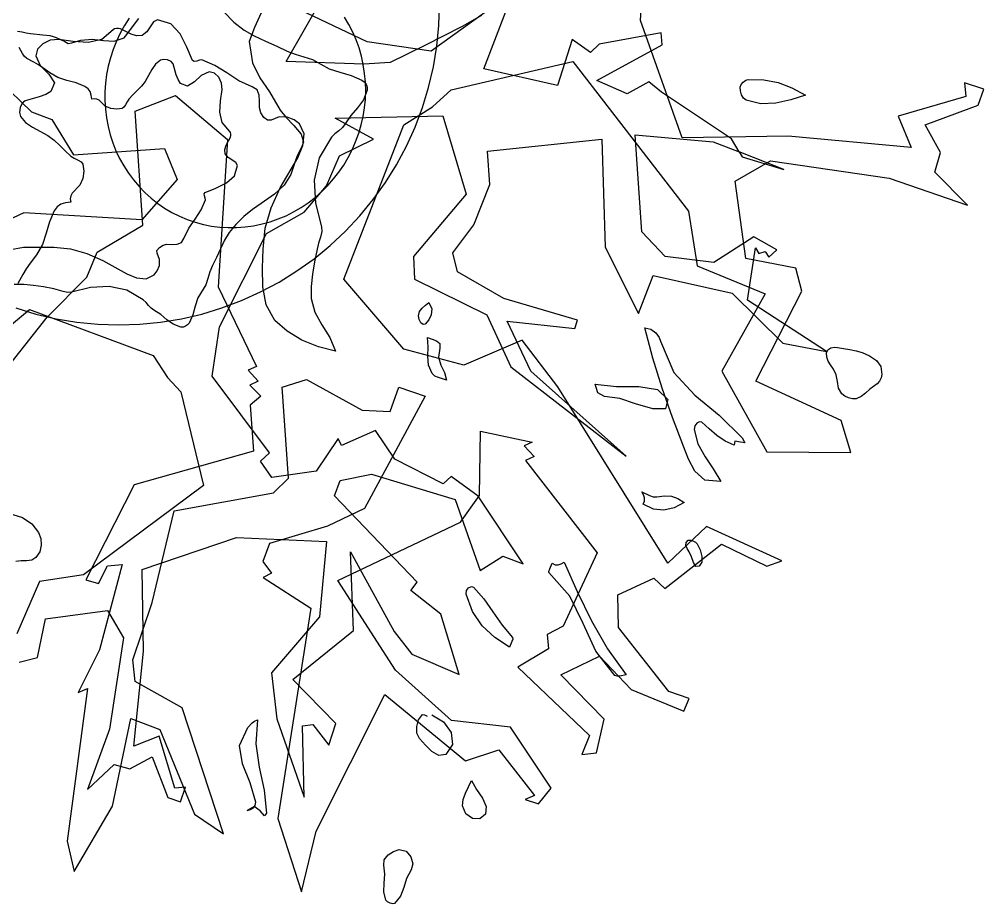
# Model space of a CAD drawing. Extents: x -81148 to 10972, y -53931 to 52487.
# Drawn here: x -29659 to -28686, y -26741 to -25848 of the extents above; entities that cross this region are included whole.
import ezdxf

# ---------------------------------------------------------------- set-up
doc = ezdxf.new("R2010")
doc.units = 0
doc.layers.get('0').update_dxf_attribs({"linetype": 'CONTINUOUS'})

msp = doc.modelspace()

# ---------------------------------------------------------------- linework, layer by layer
for p, q in [((-29032.24, -25849.04), (-29026.78, -25735.5)), ((-29143.11, -25807.56), (-29243.66, -25880.05)), ((-29308.35, -25870.77), (-29430.73, -25812.22)), ((-29409.73, -25829.61), (-29421.83, -25856.29)), ((-29389.81, -25890.56), (-29351.33, -25822.8)), ((-29235.88, -25854.07), (-29235.19, -25832.9)), ((-29190.49, -25897.96), (-29168.4, -25840.17)), ((-29548.45, -25846.89), (-29553.12, -25854.25)), ((-29541.04, -25850.33), (-29538.53, -25847.31)), ((-29519.86, -25848.58), (-29523.76, -25850.68)), ((-29506.34, -25852.57), (-29519.86, -25848.58)), ((-29452.9, -25840.49), (-29442.7, -25850.71)), ((-29326.58, -25853.33), (-29331.01, -25845.98)), ((-29192.93, -25844.03), (-29212.36, -25855.07)), ((-28990.46, -25967.66), (-29032.24, -25849.04)), ((-29564.49, -25858.51), (-29576.1, -25868.4)), ((-29563.26, -25857.68), (-29564.49, -25858.51)), ((-29561.3, -25857.27), (-29563.26, -25857.68)), ((-29559.13, -25857.28), (-29561.3, -25857.27)), ((-29557.21, -25857.71), (-29559.13, -25857.28)), ((-29553.12, -25854.25), (-29557.35, -25861.93)), ((-29546.45, -25863.01), (-29557.21, -25857.71)), ((-29550.86, -25863.39), (-29541.04, -25850.33)), ((-29523.76, -25850.68), (-29530.51, -25860.73)), ((-29497.04, -25862.65), (-29506.34, -25852.57)), ((-29442.7, -25850.71), (-29432.25, -25859)), ((-29432.25, -25859), (-29422.1, -25864.81)), ((-29421.83, -25856.29), (-29427.35, -25870.5)), ((-29322.66, -25860.93), (-29326.58, -25853.33)), ((-29212.36, -25855.07), (-29249.85, -25874.33)), ((-29237.96, -25875.14), (-29235.88, -25854.07)), ((-29661.01, -25859.81), (-29656.47, -25860.68)), ((-29656.47, -25860.68), (-29652.2, -25861.65)), ((-29652.2, -25861.65), (-29647.99, -25862.19)), ((-29647.99, -25862.19), (-29635.44, -25863.52)), ((-29627.95, -25869.15), (-29635.53, -25872.63)), ((-29635.44, -25863.52), (-29628.43, -25864.48)), ((-29628.43, -25864.48), (-29625.07, -25865.2)), ((-29619.48, -25868.34), (-29627.95, -25869.15)), ((-29625.07, -25865.2), (-29622.02, -25866.2)), ((-29622.02, -25866.2), (-29613.38, -25870.39)), ((-29604.74, -25870.22), (-29619.48, -25868.34)), ((-29606.21, -25871.84), (-29597.17, -25869.04)), ((-29597.17, -25869.04), (-29585.68, -25867.95)), ((-29576.1, -25868.4), (-29589.89, -25871.28)), ((-29585.68, -25867.95), (-29574.4, -25869.34)), ((-29574.4, -25869.34), (-29563.55, -25869.96)), ((-29563.55, -25869.96), (-29553.31, -25866.53)), ((-29557.35, -25861.93), (-29561.12, -25869.95)), ((-29553.31, -25866.53), (-29550.86, -25863.39)), ((-29541, -25864.69), (-29546.45, -25863.01)), ((-29535.36, -25864.24), (-29541, -25864.69)), ((-29530.51, -25860.73), (-29535.36, -25864.24)), ((-29490.27, -25875.95), (-29497.04, -25862.65)), ((-29422.1, -25864.81), (-29410.87, -25870.06)), ((-29319.25, -25868.77), (-29322.66, -25860.93)), ((-29316.35, -25876.85), (-29319.25, -25868.77)), ((-29101.38, -25868.24), (-29116.11, -25914.87)), ((-29082.92, -25881.41), (-29101.38, -25868.24)), ((-29011.53, -25861.6), (-29073.99, -25872.97)), ((-29010.47, -25873.82), (-29011.53, -25861.6)), ((-29657.6, -25879.34), (-29659.42, -25876.27)), ((-29640.89, -25878.12), (-29642.71, -25884.96)), ((-29635.53, -25872.63), (-29640.89, -25878.12)), ((-29613.38, -25870.39), (-29609.86, -25872.28)), ((-29609.86, -25872.28), (-29606.21, -25871.84)), ((-29589.89, -25871.28), (-29604.74, -25870.22)), ((-29564.44, -25878.29), (-29567.24, -25886.76)), ((-29561.12, -25869.95), (-29564.44, -25878.29)), ((-29484.39, -25889.57), (-29490.27, -25875.95)), ((-29427.35, -25870.5), (-29423.77, -25891.76)), ((-29410.87, -25870.06), (-29399.48, -25875.06)), ((-29399.48, -25875.06), (-29388.89, -25880.15)), ((-29313.97, -25885.17), (-29316.35, -25876.85)), ((-29243.66, -25880.05), (-29308.35, -25870.77)), ((-29249.85, -25874.33), (-29284.94, -25891.56)), ((-29241.41, -25896.04), (-29237.96, -25875.14)), ((-29073.99, -25872.97), (-29082.92, -25881.41)), ((-29076.25, -25909.77), (-29010.47, -25873.82)), ((-29656.01, -25882.49), (-29657.6, -25879.34)), ((-29654.18, -25885.33), (-29656.01, -25882.49)), ((-29651.65, -25887.5), (-29654.18, -25885.33)), ((-29644.54, -25891.41), (-29651.65, -25887.5)), ((-29642.71, -25884.96), (-29638.06, -25894.62)), ((-29567.24, -25886.76), (-29569.48, -25895.28)), ((-29513.5, -25888.53), (-29516.82, -25889.3)), ((-29509.55, -25889.01), (-29513.5, -25888.53)), ((-29388.89, -25880.15), (-29380.77, -25883.32)), ((-29380.77, -25883.32), (-29371.96, -25885.7)), ((-29371.96, -25885.7), (-29363.47, -25888.39)), ((-29363.47, -25888.39), (-29346.61, -25898.13)), ((-29312.1, -25893.74), (-29313.97, -25885.17)), ((-29639.94, -25894.07), (-29644.54, -25891.41)), ((-29635.42, -25897.11), (-29639.94, -25894.07)), ((-29638.06, -25894.62), (-29629.59, -25903.41)), ((-29628.55, -25902.15), (-29635.42, -25897.11)), ((-29569.48, -25895.28), (-29571.17, -25903.86)), ((-29525.5, -25898.59), (-29532.16, -25910.72)), ((-29521.68, -25893.27), (-29525.5, -25898.59)), ((-29516.82, -25889.3), (-29521.68, -25893.27)), ((-29506.03, -25890.53), (-29509.55, -25889.01)), ((-29504.05, -25892.88), (-29506.03, -25890.53)), ((-29500.96, -25903.87), (-29504.05, -25892.88)), ((-29482.66, -25890.71), (-29484.39, -25889.57)), ((-29480.11, -25890.24), (-29482.66, -25890.71)), ((-29477.37, -25889.31), (-29480.11, -25890.24)), ((-29475.11, -25889.05), (-29477.37, -25889.31)), ((-29461.81, -25894.48), (-29475.11, -25889.05)), ((-29449.85, -25902.11), (-29461.81, -25894.48)), ((-29423.77, -25891.76), (-29416.36, -25906.96)), ((-29311.66, -25893.41), (-29389.81, -25890.56)), ((-29346.61, -25898.13), (-29335.6, -25901.48)), ((-29310.74, -25902.53), (-29312.1, -25893.74)), ((-29284.94, -25891.56), (-29311.66, -25893.41)), ((-29246.22, -25916.67), (-29241.41, -25896.04)), ((-29223.49, -25919.28), (-29100.55, -25890.72)), ((-29116.11, -25914.87), (-29190.49, -25897.96)), ((-29100.55, -25890.72), (-28983.85, -26041.62)), ((-29629.59, -25903.41), (-29623.87, -25911.94)), ((-29620.21, -25906.7), (-29628.55, -25902.15)), ((-29611.18, -25909.59), (-29620.21, -25906.7)), ((-29571.17, -25903.86), (-29572.3, -25912.48)), ((-29499.08, -25908.9), (-29500.96, -25903.87)), ((-29475.54, -25904.63), (-29482.59, -25911.17)), ((-29467.79, -25901.03), (-29475.54, -25904.63)), ((-29462.31, -25902.42), (-29467.79, -25901.03)), ((-29457.93, -25906.54), (-29462.31, -25902.42)), ((-29455.15, -25912.37), (-29457.93, -25906.54)), ((-29437.81, -25909.95), (-29449.85, -25902.11)), ((-29416.36, -25906.96), (-29406.58, -25921.25)), ((-29335.6, -25901.48), (-29324.22, -25904.54)), ((-29324.22, -25904.54), (-29313.43, -25909.26)), ((-29309.93, -25911.33), (-29310.74, -25902.53)), ((-29679.09, -25910.51), (-29646.86, -25941.33)), ((-29623.87, -25911.94), (-29627.46, -25920.83)), ((-29601.95, -25912.14), (-29611.18, -25909.59)), ((-29593, -25915.7), (-29601.95, -25912.14)), ((-29589.86, -25918.02), (-29593, -25915.7)), ((-29587.78, -25921), (-29589.86, -25918.02)), ((-29572.3, -25912.48), (-29572.87, -25921.16)), ((-29535.85, -25915.61), (-29540.2, -25919.91)), ((-29532.16, -25910.72), (-29535.85, -25915.61)), ((-29496.55, -25912.85), (-29499.08, -25908.9)), ((-29489.43, -25915.59), (-29496.55, -25912.85)), ((-29482.59, -25911.17), (-29489.43, -25915.59)), ((-29454.53, -25918.89), (-29455.15, -25912.37)), ((-29424.29, -25915.98), (-29437.81, -25909.95)), ((-29419.28, -25919.26), (-29424.29, -25915.98)), ((-29313.43, -25909.26), (-29311.07, -25911.12)), ((-29311.07, -25911.12), (-29309.23, -25913.58)), ((-29309.67, -25920.09), (-29309.93, -25911.33)), ((-29309.23, -25913.58), (-29308.16, -25916.46)), ((-29308.16, -25916.46), (-29308.18, -25919.63)), ((-29252.37, -25936.94), (-29246.22, -25916.67)), ((-29045.66, -25923.21), (-29076.25, -25909.77)), ((-29023.79, -25911.22), (-29045.66, -25923.21)), ((-29011.15, -25921.52), (-29023.79, -25911.22)), ((-28931.75, -25916.4), (-28930.77, -25913.86)), ((-28931.54, -25920.18), (-28931.75, -25916.4)), ((-28930.77, -25913.86), (-28928.75, -25911.42)), ((-28928.75, -25911.42), (-28926.21, -25909.55)), ((-28926.21, -25909.55), (-28923.67, -25908.73)), ((-28923.67, -25908.73), (-28907.97, -25909.08)), ((-28907.97, -25909.08), (-28893.53, -25911.92)), ((-28893.53, -25911.92), (-28879.68, -25917.12)), ((-28879.68, -25917.12), (-28865.78, -25924.53)), ((-28685.98, -25918.57), (-28705.21, -25912.15)), ((-28705.21, -25912.15), (-28704.08, -25925.9)), ((-29639.12, -25926.36), (-29653.4, -25930.26)), ((-29632.6, -25924.01), (-29639.12, -25926.36)), ((-29627.46, -25920.83), (-29632.6, -25924.01)), ((-29586.58, -25924.56), (-29587.78, -25921)), ((-29586.07, -25928.56), (-29586.58, -25924.56)), ((-29572.87, -25921.16), (-29572.9, -25929.88)), ((-29544.68, -25924.07), (-29548.79, -25928.51)), ((-29540.2, -25919.91), (-29544.68, -25924.07)), ((-29542.41, -25940.65), (-29501.57, -25924.84)), ((-29501.57, -25924.84), (-29449.17, -25969.21)), ((-29456.06, -25930.25), (-29454.53, -25918.89)), ((-29417.16, -25924.43), (-29419.28, -25919.26)), ((-29416.73, -25930.73), (-29417.16, -25924.43)), ((-29406.58, -25921.25), (-29395.9, -25939.73)), ((-29308.18, -25919.63), (-29311.93, -25929.13)), ((-29309.97, -25928.79), (-29309.67, -25920.09)), ((-29242.2, -25936.45), (-29223.49, -25919.28)), ((-28940.55, -25968.49), (-29011.15, -25921.52)), ((-28930.31, -25924.14), (-28931.54, -25920.18)), ((-28928.32, -25927.54), (-28930.31, -25924.14)), ((-28925.86, -25929.6), (-28928.32, -25927.54)), ((-28865.78, -25924.53), (-28880.75, -25929.15)), ((-28704.08, -25925.9), (-28772.16, -25945.67)), ((-28691.57, -25934.54), (-28685.98, -25918.57)), ((-29658.45, -25937.13), (-29659.09, -25942.07)), ((-29656.46, -25932.74), (-29658.45, -25937.13)), ((-29653.4, -25930.26), (-29656.46, -25932.74)), ((-29583.42, -25928.17), (-29586.07, -25928.56)), ((-29580.92, -25928.6), (-29583.42, -25928.17)), ((-29578.78, -25929.66), (-29580.92, -25928.6)), ((-29572.45, -25935.64), (-29578.78, -25929.66)), ((-29572.9, -25929.88), (-29572.36, -25938.66)), ((-29566.87, -25938.01), (-29572.45, -25935.64)), ((-29553.62, -25936.71), (-29555.29, -25937.99)), ((-29552.05, -25934.17), (-29553.62, -25936.71)), ((-29550.47, -25931.17), (-29552.05, -25934.17)), ((-29548.79, -25928.51), (-29550.47, -25931.17)), ((-29456.93, -25941.68), (-29456.06, -25930.25)), ((-29416.83, -25937.41), (-29416.73, -25930.73)), ((-29415.61, -25942.28), (-29416.83, -25937.41)), ((-29318, -25937.23), (-29324.7, -25945.01)), ((-29311.93, -25929.13), (-29318, -25937.23)), ((-29312.24, -25946.04), (-29310.83, -25937.44)), ((-29310.83, -25937.44), (-29309.97, -25928.79)), ((-29271.15, -25954.5), (-29242.2, -25936.45)), ((-29259.83, -25956.76), (-29252.37, -25936.94)), ((-28910.98, -25933.34), (-28925.86, -25929.6)), ((-28895.88, -25932.64), (-28910.98, -25933.34)), ((-28880.75, -25929.15), (-28895.88, -25932.64)), ((-28745.01, -25954.57), (-28691.57, -25934.54)), ((-29659.09, -25942.07), (-29658.1, -25946.22)), ((-29658.1, -25946.22), (-29652.96, -25952.27)), ((-29646.86, -25941.33), (-29626.49, -25949.29)), ((-29572.36, -25938.66), (-29571.28, -25947.49)), ((-29560.98, -25938.66), (-29566.87, -25938.01)), ((-29555.29, -25937.99), (-29560.98, -25938.66)), ((-29534.58, -26055.64), (-29542.41, -25940.65)), ((-29454.66, -25952.3), (-29456.93, -25941.68)), ((-29412.62, -25946.95), (-29415.61, -25942.28)), ((-29408.79, -25949.95), (-29412.62, -25946.95)), ((-29396.84, -25946.59), (-29405.08, -25949.82)), ((-29388.92, -25946.84), (-29396.84, -25946.59)), ((-29395.9, -25939.73), (-29390.33, -25946.92)), ((-29390.33, -25946.92), (-29382.09, -25955.3)), ((-29381.97, -25949.48), (-29388.92, -25946.84)), ((-29340.44, -25947.77), (-29231.81, -25945.49)), ((-29324.7, -25945.01), (-29330.38, -25953.55)), ((-29314.2, -25954.58), (-29312.24, -25946.04)), ((-29231.81, -25945.49), (-29208.2, -26024.36)), ((-28772.16, -25945.67), (-28759.23, -25977.46)), ((-29652.96, -25952.27), (-29646.07, -25957.02)), ((-29646.07, -25957.02), (-29630.34, -25965.3)), ((-29626.49, -25949.29), (-29604.7, -25984.64)), ((-29571.28, -25947.49), (-29569.66, -25956.17)), ((-29569.66, -25956.17), (-29567.53, -25964.62)), ((-29446.76, -25961.22), (-29454.66, -25952.3)), ((-29405.08, -25949.82), (-29408.79, -25949.95)), ((-29382.09, -25955.3), (-29374.93, -25963.93)), ((-29376.63, -25953.45), (-29381.97, -25949.48)), ((-29371.78, -25963.53), (-29376.63, -25953.45)), ((-29301.63, -25968.9), (-29340.44, -25947.77)), ((-29330.38, -25953.55), (-29333.06, -25957.21)), ((-29331.76, -26110.36), (-29271.15, -25954.5)), ((-29316.72, -25963.08), (-29314.2, -25954.58)), ((-29268.57, -25976.05), (-29259.83, -25956.76)), ((-28729.58, -25982.31), (-28745.01, -25954.57)), ((-29630.34, -25965.3), (-29624, -25969.89)), ((-29567.53, -25964.62), (-29564.89, -25972.82)), ((-29446.1, -25962.17), (-29446.76, -25961.22)), ((-29446.13, -25966.83), (-29445.79, -25965.35)), ((-29445.77, -25963.68), (-29446.1, -25962.17)), ((-29445.79, -25965.35), (-29445.77, -25963.68)), ((-29374.93, -25963.93), (-29372.59, -25971.86)), ((-29373.13, -25975.47), (-29371.78, -25963.53)), ((-29340.67, -25963.56), (-29344.25, -25967.03)), ((-29336.72, -25960.42), (-29340.67, -25963.56)), ((-29333.06, -25957.21), (-29336.72, -25960.42)), ((-29319.79, -25971.52), (-29316.72, -25963.08)), ((-29030.96, -26062.61), (-29037.87, -25964.63)), ((-29037.87, -25964.63), (-28958.89, -25971.64)), ((-28883.42, -25965.85), (-28990.46, -25967.66)), ((-28759.23, -25977.46), (-28883.42, -25965.85)), ((-29624, -25969.89), (-29618.42, -25975.3)), ((-29618.42, -25975.3), (-29613.05, -25980.89)), ((-29564.89, -25972.82), (-29561.74, -25980.78)), ((-29449.17, -25969.21), (-29458.39, -26117.99)), ((-29451.75, -25979.33), (-29450.39, -25975.13)), ((-29450.39, -25975.13), (-29446.13, -25966.83)), ((-29374.08, -25976.47), (-29378.64, -25985.11)), ((-29378.21, -25987.66), (-29373.13, -25975.47)), ((-29372.59, -25971.86), (-29374.08, -25976.47)), ((-29344.25, -25967.03), (-29356.7, -25987.87)), ((-29336.22, -25985.64), (-29301.63, -25968.9)), ((-29323.34, -25979.7), (-29319.79, -25971.52)), ((-29278.55, -25994.73), (-29268.57, -25976.05)), ((-29186.8, -25981.01), (-29071.47, -25968.87)), ((-29071.47, -25968.87), (-29068.05, -26078.08)), ((-28958.89, -25971.64), (-28932.64, -25981.89)), ((-28932.64, -25981.89), (-28940.55, -25968.49)), ((-29613.05, -25980.89), (-29607.29, -25986.01)), ((-29607.29, -25986.01), (-29603.85, -25988.09)), ((-29604.7, -25984.64), (-29512.59, -25978.39)), ((-29561.74, -25980.78), (-29558.07, -25988.5)), ((-29512.59, -25978.39), (-29500, -26009.81)), ((-29451.4, -25983.67), (-29451.75, -25979.33)), ((-29448.6, -25987.4), (-29451.4, -25983.67)), ((-29378.64, -25985.11), (-29380.25, -25989.47)), ((-29349.24, -26016), (-29336.22, -25985.64)), ((-29327.34, -25987.55), (-29323.34, -25979.7)), ((-29184.5, -26014.68), (-29186.8, -25981.01)), ((-28887.59, -25999.5), (-28932.64, -25981.89)), ((-28932.64, -25981.89), (-28929.7, -25986.87)), ((-28735.28, -26002.26), (-28729.58, -25982.31)), ((-29603.85, -25988.09), (-29599.95, -25990.06)), ((-29599.95, -25990.06), (-29596.65, -25992.01)), ((-29596.65, -25992.01), (-29595, -25994.09)), ((-29595, -25994.09), (-29594.15, -26001.19)), ((-29558.07, -25988.5), (-29553.9, -25995.98)), ((-29553.9, -25995.98), (-29549.2, -26003.21)), ((-29440.57, -25992.58), (-29448.6, -25987.4)), ((-29442.11, -26006), (-29438.89, -25995.58)), ((-29438.89, -25995.58), (-29440.57, -25992.58)), ((-29395.98, -26017.96), (-29378.21, -25987.66)), ((-29380.25, -25989.47), (-29385.08, -26004.64)), ((-29356.7, -25987.87), (-29361.59, -26010.23)), ((-29336.68, -26002.26), (-29331.78, -25995.07)), ((-29331.78, -25995.07), (-29327.34, -25987.55)), ((-29289.74, -26012.72), (-29278.55, -25994.73)), ((-28936.93, -26011.35), (-28901.09, -25990.93)), ((-28929.7, -25986.87), (-28887.59, -25999.5)), ((-28901.09, -25990.93), (-28781.35, -26008.27)), ((-29594.15, -26001.19), (-29595.01, -26008.55)), ((-29549.2, -26003.21), (-29544, -26010.2)), ((-29385.08, -26004.64), (-29391.92, -26015.44)), ((-29342.02, -26009.12), (-29336.68, -26002.26)), ((-28702.5, -26035.66), (-28735.28, -26002.26)), ((-29595.01, -26008.55), (-29598.1, -26015.52)), ((-29544, -26010.2), (-29538.39, -26016.82)), ((-29500, -26009.81), (-29535.64, -26050.26)), ((-29460.87, -26018.42), (-29450.2, -26013.18)), ((-29450.2, -26013.18), (-29442.11, -26006)), ((-29391.92, -26015.44), (-29401.69, -26024.35)), ((-29361.59, -26010.23), (-29360.29, -26033.6)), ((-29347.81, -26015.65), (-29342.02, -26009.12)), ((-29302.07, -26029.94), (-29289.74, -26012.72)), ((-29200.64, -26055.52), (-29184.5, -26014.68)), ((-28926.15, -26089.31), (-28936.93, -26011.35)), ((-28781.35, -26008.27), (-28702.5, -26035.66)), ((-29605.89, -26023.45), (-29607.28, -26026.12)), ((-29598.1, -26015.52), (-29605.89, -26023.45)), ((-29538.39, -26016.82), (-29532.44, -26022.97)), ((-29532.44, -26022.97), (-29526.17, -26028.65)), ((-29472.7, -26024.31), (-29471.79, -26022.98)), ((-29472.34, -26026.28), (-29472.7, -26024.31)), ((-29471.79, -26022.98), (-29460.87, -26018.42)), ((-29401.69, -26024.35), (-29415.28, -26033.85)), ((-29405.16, -26038.14), (-29395.98, -26017.96)), ((-29371.69, -26042.82), (-29349.24, -26016)), ((-29360.74, -26027.72), (-29354.05, -26021.85)), ((-29354.05, -26021.85), (-29347.81, -26015.65)), ((-29208.2, -26024.36), (-29261.39, -26087.6)), ((-29617.16, -26034.71), (-29621.04, -26037.31)), ((-29612.54, -26033.21), (-29617.16, -26034.71)), ((-29607.34, -26032.55), (-29612.54, -26033.21)), ((-29607.28, -26026.12), (-29607.84, -26029.24)), ((-29607.84, -26029.24), (-29607.34, -26032.55)), ((-29526.17, -26028.65), (-29519.55, -26033.86)), ((-29519.55, -26033.86), (-29512.61, -26038.59)), ((-29475.77, -26040.37), (-29471.39, -26030.12)), ((-29471.59, -26028.38), (-29472.34, -26026.28)), ((-29471.39, -26030.12), (-29471.59, -26028.38)), ((-29415.28, -26033.85), (-29423.74, -26039.93)), ((-29374.93, -26038.01), (-29367.72, -26033.12)), ((-29367.72, -26033.12), (-29360.74, -26027.72)), ((-29360.29, -26033.6), (-29354.23, -26057.48)), ((-29315.51, -26046.31), (-29302.07, -26029.94)), ((-29654.79, -26043.45), (-29719.34, -26073.24)), ((-29535.64, -26050.26), (-29654.79, -26043.45)), ((-29624.07, -26041.25), (-29628.71, -26052.43)), ((-29621.04, -26037.31), (-29624.07, -26041.25)), ((-29512.61, -26038.59), (-29505.33, -26042.86)), ((-29505.33, -26042.86), (-29497.72, -26046.65)), ((-29481.9, -26049.6), (-29475.77, -26040.37)), ((-29423.74, -26039.93), (-29432.54, -26047.14)), ((-29411.22, -26058.86), (-29405.16, -26038.14)), ((-29409.94, -26064.15), (-29371.69, -26042.82)), ((-29390.01, -26046.22), (-29382.36, -26042.38)), ((-29382.36, -26042.38), (-29374.93, -26038.01)), ((-28983.85, -26041.62), (-28975.14, -26096.76)), ((-29628.71, -26052.43), (-29632.05, -26063.96)), ((-29497.72, -26046.65), (-29489.78, -26049.98)), ((-29489.78, -26049.98), (-29481.63, -26052.78)), ((-29488.2, -26058.89), (-29481.9, -26049.6)), ((-29481.63, -26052.78), (-29473.43, -26055.02)), ((-29432.54, -26047.14), (-29440.75, -26055.01)), ((-29414.3, -26054.62), (-29405.98, -26052.34)), ((-29405.98, -26052.34), (-29397.88, -26049.54)), ((-29397.88, -26049.54), (-29390.01, -26046.22)), ((-29329.99, -26061.77), (-29315.51, -26046.31)), ((-29632.05, -26063.96), (-29635.83, -26075.25)), ((-29580.55, -26082.95), (-29534.58, -26055.64)), ((-29493.06, -26069.32), (-29488.2, -26058.89)), ((-29473.43, -26055.02), (-29465.15, -26056.67)), ((-29465.15, -26056.67), (-29456.82, -26057.76)), ((-29456.82, -26057.76), (-29448.42, -26058.27)), ((-29447.4, -26063.07), (-29452.08, -26070.9)), ((-29448.42, -26058.27), (-29439.95, -26058.21)), ((-29440.75, -26055.01), (-29447.4, -26063.07)), ((-29439.95, -26058.21), (-29431.43, -26057.58)), ((-29431.43, -26057.58), (-29422.83, -26056.38)), ((-29422.83, -26056.38), (-29414.3, -26054.62)), ((-29413.27, -26079.95), (-29411.22, -26058.86)), ((-29353.9, -26062.35), (-29355.19, -26067.96)), ((-29354.23, -26057.48), (-29353.9, -26062.35)), ((-29345.45, -26076.25), (-29329.99, -26061.77)), ((-29221.6, -26083.68), (-29200.64, -26055.52)), ((-29007.6, -26087.43), (-29030.96, -26062.61)), ((-29499.84, -26074.82), (-29495.7, -26073.18)), ((-29495.7, -26073.18), (-29493.06, -26069.32)), ((-29457.07, -26158.52), (-29409.94, -26064.15)), ((-29452.08, -26070.9), (-29456.31, -26079.56)), ((-29355.19, -26067.96), (-29357.14, -26073.94)), ((-28918.11, -26067.56), (-28958.17, -26093.61)), ((-28894.82, -26080.66), (-28918.11, -26067.56)), ((-29669.47, -26080.54), (-29654.92, -26078.01)), ((-29654.92, -26078.01), (-29639.52, -26077.86)), ((-29635.83, -26075.25), (-29641.76, -26085.67)), ((-29639.52, -26077.86), (-29624.41, -26078.12)), ((-29624.41, -26078.12), (-29607.52, -26079.66)), ((-29607.52, -26079.66), (-29590.94, -26084.29)), ((-29590.95, -26108.41), (-29580.55, -26082.95)), ((-29520.29, -26081.32), (-29517.88, -26078.37)), ((-29520.2, -26084.18), (-29520.29, -26081.32)), ((-29517.88, -26078.37), (-29514.14, -26076.05)), ((-29514.14, -26076.05), (-29510.24, -26075.1)), ((-29510.24, -26075.1), (-29504.89, -26075.17)), ((-29504.89, -26075.17), (-29499.84, -26074.82)), ((-29456.31, -26079.56), (-29460.33, -26088.34)), ((-29413.65, -26098.81), (-29413.27, -26079.95)), ((-29361.82, -26089.68), (-29345.45, -26076.25)), ((-29358.79, -26079.94), (-29361.26, -26092.76)), ((-29357.14, -26073.94), (-29358.79, -26079.94)), ((-29068.05, -26078.08), (-29034.42, -26144.9)), ((-28924.49, -26131.39), (-28916.17, -26078.56)), ((-28916.17, -26078.56), (-28913.04, -26084.32)), ((-28913.04, -26084.32), (-28906.46, -26082.26)), ((-28906.46, -26082.26), (-28902.92, -26088.17)), ((-28902.92, -26088.17), (-28894.82, -26080.66)), ((-29641.76, -26085.67), (-29648.33, -26094.26)), ((-29590.94, -26084.29), (-29574.79, -26091.32)), ((-29574.79, -26091.32), (-29550.56, -26104.94)), ((-29517.63, -26090.51), (-29520.2, -26084.18)), ((-29517.84, -26096.61), (-29517.63, -26090.51)), ((-29460.33, -26088.34), (-29464.43, -26096.51)), ((-29379.04, -26102.02), (-29361.82, -26089.68)), ((-29361.26, -26092.76), (-29363.31, -26105.32)), ((-29261.39, -26087.6), (-29260.51, -26110.22)), ((-29216.95, -26102.78), (-29221.6, -26083.68)), ((-28958.17, -26093.61), (-29007.6, -26087.43)), ((-28875.46, -26099.08), (-28926.15, -26089.31)), ((-29652.29, -26099.92), (-29655.76, -26105.67)), ((-29648.33, -26094.26), (-29652.29, -26099.92)), ((-29523.16, -26106.1), (-29519.97, -26101.98)), ((-29519.97, -26101.98), (-29517.84, -26096.61)), ((-29466.99, -26102.77), (-29468.91, -26109.56)), ((-29464.43, -26096.51), (-29466.99, -26102.77)), ((-29413.51, -26118.04), (-29413.65, -26098.81)), ((-29397.02, -26113.2), (-29379.04, -26102.02)), ((-29170.12, -26129.85), (-29216.95, -26102.78)), ((-28975.14, -26096.76), (-28906.49, -26125.18)), ((-28869.47, -26122.42), (-28875.46, -26099.08)), ((-29655.76, -26105.67), (-29660.86, -26114.56)), ((-29631.08, -26148.75), (-29590.95, -26108.41)), ((-29550.56, -26104.94), (-29540.8, -26108.84)), ((-29540.8, -26108.84), (-29531.24, -26109.85)), ((-29531.24, -26109.85), (-29523.16, -26106.1)), ((-29468.91, -26109.56), (-29471.08, -26116.11)), ((-29363.31, -26105.32), (-29364.56, -26117.69)), ((-29271.1, -26181.05), (-29331.76, -26110.36)), ((-29260.51, -26110.22), (-29187.39, -26146.46)), ((-29034.42, -26144.9), (-29019.47, -26106.72)), ((-29019.47, -26106.72), (-28939.76, -26124.45)), ((-29654.73, -26115.71), (-29664.58, -26115.66)), ((-29644.83, -26116.65), (-29654.73, -26115.71)), ((-29634.77, -26118.2), (-29644.83, -26116.65)), ((-29624.5, -26120.08), (-29634.77, -26118.2)), ((-29619.7, -26121.34), (-29624.5, -26120.08)), ((-29614.92, -26122.83), (-29619.7, -26121.34)), ((-29587.39, -26118.84), (-29606.53, -26123.55)), ((-29568.67, -26117.79), (-29587.39, -26118.84)), ((-29550.77, -26121.51), (-29568.67, -26117.79)), ((-29534.1, -26131.06), (-29550.77, -26121.51)), ((-29471.08, -26116.11), (-29478.91, -26129.11)), ((-29458.39, -26117.99), (-29419.91, -26198.49)), ((-29415.7, -26123.19), (-29397.02, -26113.2)), ((-29410.27, -26136.2), (-29413.51, -26118.04)), ((-29364.56, -26117.69), (-29364.66, -26129.98)), ((-28915.9, -26213.14), (-28869.47, -26122.42)), ((-29610.43, -26123.82), (-29614.92, -26122.83)), ((-29606.53, -26123.55), (-29610.43, -26123.82)), ((-29531.33, -26133.81), (-29534.1, -26131.06)), ((-29478.91, -26129.11), (-29481.62, -26137.6)), ((-29454.82, -26139.39), (-29435, -26131.93)), ((-29435, -26131.93), (-29415.7, -26123.19)), ((-29364.66, -26129.98), (-29361.13, -26143.56)), ((-29095.82, -26151.66), (-29170.12, -26129.85)), ((-28906.49, -26125.18), (-28950.1, -26203.19)), ((-28939.76, -26124.45), (-28888.72, -26174.82)), ((-28844.66, -26183.28), (-28924.49, -26131.39)), ((-29705.66, -26187.81), (-29648.92, -26140.96)), ((-29662.9, -26139.39), (-29642.63, -26145.54)), ((-29648.92, -26140.96), (-29524.21, -26187.34)), ((-29528.82, -26136.84), (-29531.33, -26133.81)), ((-29526.26, -26139.66), (-29528.82, -26136.84)), ((-29523.34, -26141.72), (-29526.26, -26139.66)), ((-29516.5, -26146.07), (-29523.34, -26141.72)), ((-29481.62, -26137.6), (-29484.09, -26146.37)), ((-29475.09, -26145.54), (-29454.82, -26139.39)), ((-29401.33, -26151.9), (-29410.27, -26136.2)), ((-29255.35, -26143.08), (-29252.82, -26139.58)), ((-29252.82, -26139.58), (-29249.45, -26136.62)), ((-29249.45, -26136.62), (-29245.91, -26133.82)), ((-29245.91, -26133.82), (-29243.05, -26140.19)), ((-29243.05, -26140.19), (-29243.54, -26146.23)), ((-29699.48, -26235.27), (-29631.08, -26148.75)), ((-29642.63, -26145.54), (-29622, -26150.35)), ((-29622, -26150.35), (-29601.11, -26153.8)), ((-29516.61, -26153.8), (-29495.71, -26150.35)), ((-29510.28, -26151.22), (-29516.5, -26146.07)), ((-29503.81, -26155.88), (-29510.28, -26151.22)), ((-29495.71, -26150.35), (-29475.09, -26145.54)), ((-29484.09, -26146.37), (-29487.89, -26154.69)), ((-29361.13, -26143.56), (-29353.91, -26156.4)), ((-29256.37, -26147.47), (-29255.35, -26143.08)), ((-29255.68, -26151.06), (-29256.37, -26147.47)), ((-29253.91, -26154.26), (-29255.68, -26151.06)), ((-29246.1, -26151.52), (-29249.49, -26155.63)), ((-29243.54, -26146.23), (-29246.1, -26151.52)), ((-29187.39, -26146.46), (-29163.24, -26198.84)), ((-29098.54, -26160.27), (-29095.82, -26151.66)), ((-29601.11, -26153.8), (-29580.03, -26155.87)), ((-29580.03, -26155.87), (-29558.86, -26156.57)), ((-29558.86, -26156.57), (-29537.69, -26155.87)), ((-29537.69, -26155.87), (-29516.61, -26153.8)), ((-29496.21, -26158.75), (-29503.81, -26155.88)), ((-29493.67, -26158.76), (-29496.21, -26158.75)), ((-29491.36, -26157.93), (-29493.67, -26158.76)), ((-29489.39, -26156.51), (-29491.36, -26157.93)), ((-29487.89, -26154.69), (-29489.39, -26156.51)), ((-29464.63, -26208.37), (-29457.07, -26158.52)), ((-29388.9, -26162.93), (-29401.33, -26151.9)), ((-29353.91, -26156.4), (-29345.91, -26169.32)), ((-29251.65, -26156.09), (-29253.91, -26154.26)), ((-29249.49, -26155.63), (-29251.65, -26156.09)), ((-29142.87, -26203.31), (-29166.99, -26152.63)), ((-29166.99, -26152.63), (-29098.54, -26160.27)), ((-29019.91, -26189.99), (-29028.08, -26159.31)), ((-29028.08, -26159.31), (-29021.75, -26160.76)), ((-29021.75, -26160.76), (-29016.85, -26164.58)), ((-29373.95, -26171.9), (-29388.9, -26162.93)), ((-29345.91, -26169.32), (-29340.09, -26183.17)), ((-29247.26, -26169.08), (-29242.67, -26170.8)), ((-29246.75, -26178.49), (-29247.26, -26169.08)), ((-29242.67, -26170.8), (-29238.06, -26172.66)), ((-29016.85, -26164.58), (-29013.55, -26169.18)), ((-29013.55, -26169.18), (-29012.02, -26173)), ((-29357.36, -26178.69), (-29373.95, -26171.9)), ((-29340.09, -26183.17), (-29357.36, -26178.69)), ((-29247.01, -26187.97), (-29246.75, -26178.49)), ((-29238.06, -26172.66), (-29234.99, -26175.41)), ((-29235.01, -26179.81), (-29236.26, -26189.23)), ((-29234.99, -26175.41), (-29235.01, -26179.81)), ((-29151.73, -26171.82), (-29210.49, -26197.1)), ((-29115.63, -26219), (-29151.73, -26171.82)), ((-29012.02, -26173), (-28998.69, -26204.56)), ((-28888.72, -26174.82), (-28844.66, -26183.28)), ((-28843.33, -26181.53), (-28840.12, -26179.76)), ((-28840.12, -26179.76), (-28836.41, -26179.04)), ((-28836.41, -26179.04), (-28833.53, -26179.18)), ((-28833.53, -26179.18), (-28827.32, -26180.41)), ((-28827.32, -26180.41), (-28821.05, -26181.39)), ((-29524.21, -26187.34), (-29509.81, -26209.6)), ((-29210.49, -26197.1), (-29271.1, -26181.05)), ((-29246.25, -26197.15), (-29247.01, -26187.97)), ((-29236.26, -26189.23), (-29233.75, -26197.18)), ((-29010.48, -26220.21), (-29019.91, -26189.99)), ((-28844.71, -26184.56), (-28843.33, -26181.53)), ((-28844.25, -26189.08), (-28844.71, -26184.56)), ((-28842.81, -26193.08), (-28844.25, -26189.08)), ((-28821.05, -26181.39), (-28814.81, -26182.58)), ((-28814.81, -26182.58), (-28808.72, -26184.44)), ((-28808.72, -26184.44), (-28801.1, -26187.86)), ((-28801.1, -26187.86), (-28794.34, -26192.43)), ((-29419.91, -26198.49), (-29428.12, -26202.2)), ((-29242.64, -26205.69), (-29246.25, -26197.15)), ((-29233.75, -26197.18), (-29230.18, -26204.55)), ((-29163.24, -26198.84), (-29046.83, -26289.16)), ((-28840.5, -26196.95), (-28842.81, -26193.08)), ((-28837.44, -26201.07), (-28840.5, -26196.95)), ((-28794.34, -26192.43), (-28789.77, -26198.49)), ((-28789.77, -26198.49), (-28788.73, -26206.41)), ((-29509.81, -26209.6), (-29496.09, -26223.98)), ((-29406.77, -26285.66), (-29464.63, -26208.37)), ((-29428.12, -26202.2), (-29418.11, -26213.14)), ((-29239.95, -26208.12), (-29242.64, -26205.69)), ((-29236.31, -26209.74), (-29239.95, -26208.12)), ((-29228.24, -26212.29), (-29236.31, -26209.74)), ((-29230.18, -26204.55), (-29228.24, -26212.29)), ((-29046.83, -26289.16), (-29142.87, -26203.31)), ((-28998.69, -26204.56), (-28977.56, -26227.56)), ((-28950.1, -26203.19), (-28904.82, -26284.7)), ((-28834.73, -26207.03), (-28837.44, -26201.07)), ((-28833.7, -26213.71), (-28834.73, -26207.03)), ((-28789.63, -26210), (-28791.28, -26213.23)), ((-28788.73, -26206.41), (-28789.63, -26210)), ((-29418.11, -26213.14), (-29426.56, -26217.31)), ((-29426.56, -26217.31), (-29415.64, -26228.44)), ((-29393.86, -26219.31), (-29369.4, -26211.72)), ((-29387.54, -26311.15), (-29393.86, -26219.31)), ((-29369.4, -26211.72), (-29313.16, -26242.72)), ((-29284.85, -26243.96), (-29276.11, -26219.37)), ((-29276.11, -26219.37), (-29249.82, -26228.46)), ((-29004.75, -26396.98), (-29115.63, -26219)), ((-29075.37, -26225.17), (-29078.04, -26216.37)), ((-29078.04, -26216.37), (-29056.47, -26218.6)), ((-29056.47, -26218.6), (-29034.05, -26218.83)), ((-29034.05, -26218.83), (-29015.3, -26221.66)), ((-28829.92, -26252.86), (-28915.9, -26213.14)), ((-28832.47, -26220.3), (-28833.7, -26213.71)), ((-28793.46, -26215.89), (-28801.05, -26221.34)), ((-28791.28, -26213.23), (-28793.46, -26215.89)), ((-29496.09, -26223.98), (-29473.46, -26318.6)), ((-29415.64, -26228.44), (-29426.27, -26237.46)), ((-29249.82, -26228.46), (-29311.02, -26341.96)), ((-29068.81, -26228.8), (-29075.37, -26225.17)), ((-29053.11, -26230.83), (-29068.81, -26228.8)), ((-29015.3, -26221.66), (-29004.77, -26231.7)), ((-28999.96, -26250.11), (-29010.48, -26220.21)), ((-28977.56, -26227.56), (-28953.1, -26247.61)), ((-28829.19, -26225.99), (-28832.47, -26220.3)), ((-28826.2, -26228.31), (-28829.19, -26225.99)), ((-28822.49, -26230.06), (-28826.2, -26228.31)), ((-28809.69, -26228.94), (-28814.74, -26230.99)), ((-28805.35, -26225.39), (-28809.69, -26228.94)), ((-28801.05, -26221.34), (-28805.35, -26225.39)), ((-29426.27, -26237.46), (-29422.91, -26284.12)), ((-29037.41, -26236.08), (-29053.11, -26230.83)), ((-29019.96, -26241.2), (-29037.41, -26236.08)), ((-29004.77, -26231.7), (-29006.99, -26241.36)), ((-28818.53, -26231.02), (-28822.49, -26230.06)), ((-28814.74, -26230.99), (-28818.53, -26231.02)), ((-29313.16, -26242.72), (-29284.85, -26243.96)), ((-29006.99, -26241.36), (-29019.96, -26241.2)), ((-28953.1, -26247.61), (-28929.79, -26270.36)), ((-28988.52, -26279.8), (-28999.96, -26250.11)), ((-28977.58, -26258.34), (-28978.25, -26262.1)), ((-28975.37, -26255.63), (-28977.58, -26258.34)), ((-28972.66, -26254.3), (-28975.37, -26255.63)), ((-28970.51, -26254.69), (-28972.66, -26254.3)), ((-28962.9, -26261.56), (-28970.51, -26254.69)), ((-28820.03, -26285.47), (-28829.92, -26252.86)), ((-29299.74, -26263.24), (-29334.13, -26278.26)), ((-29280.24, -26292.19), (-29299.74, -26263.24)), ((-29194.95, -26328.88), (-29193.89, -26263.82)), ((-29193.89, -26263.82), (-29141.6, -26274.76)), ((-28978.25, -26262.1), (-28974.32, -26276.7)), ((-28955.23, -26268.06), (-28962.9, -26261.56)), ((-28947.04, -26273.72), (-28955.23, -26268.06)), ((-29337.3, -26271.06), (-29359.74, -26304.21)), ((-29334.13, -26278.26), (-29337.3, -26271.06)), ((-29141.6, -26274.76), (-29149.83, -26278.44)), ((-28974.32, -26276.7), (-28967.24, -26289.61)), ((-28937.87, -26278.07), (-28947.04, -26273.72)), ((-28937.24, -26273.74), (-28937.87, -26278.07)), ((-28931.59, -26274.87), (-28937.24, -26273.74)), ((-28927.06, -26275.67), (-28931.59, -26274.87)), ((-28929.79, -26270.36), (-28927.06, -26275.67)), ((-29422.91, -26284.12), (-29543.3, -26318.03)), ((-29415.73, -26294.1), (-29406.77, -26285.66)), ((-29149.83, -26278.44), (-29139.81, -26289.38)), ((-28983.98, -26291.91), (-28988.52, -26279.8)), ((-28904.82, -26284.7), (-28820.03, -26285.47)), ((-29404.27, -26310.49), (-29415.73, -26294.1)), ((-29231.57, -26317.07), (-29280.24, -26292.19)), ((-29139.81, -26289.38), (-29148.26, -26293.55)), ((-29148.26, -26293.55), (-29076.19, -26386.64)), ((-28977.58, -26304.32), (-28983.98, -26291.91)), ((-28967.24, -26289.61), (-28958.94, -26301.89)), ((-29359.74, -26304.21), (-29404.27, -26310.49)), ((-29335.47, -26313.53), (-29303.68, -26307.04)), ((-29303.68, -26307.04), (-29219.53, -26332.74)), ((-28967.35, -26313.16), (-28977.58, -26304.32)), ((-28958.94, -26301.89), (-28951.33, -26314.56)), ((-29402.62, -26325.89), (-29387.54, -26311.15)), ((-29341.29, -26329.19), (-29335.47, -26313.53)), ((-29223.34, -26309.63), (-29231.57, -26317.07)), ((-29196.06, -26329.44), (-29223.34, -26309.63)), ((-28951.33, -26314.56), (-28967.35, -26313.16)), ((-29473.46, -26318.6), (-29594.55, -26408.78)), ((-29543.3, -26318.03), (-29591.95, -26413.84)), ((-29502.81, -26344.21), (-29402.62, -26325.89)), ((-29029.21, -26328.13), (-29030.98, -26325.17)), ((-29030.98, -26325.17), (-29023.29, -26328.77)), ((-29257.59, -26416.37), (-29341.29, -26329.19)), ((-29219.53, -26332.74), (-29194.23, -26404.51)), ((-29214.05, -26355.61), (-29194.95, -26328.88)), ((-29150.9, -26397.59), (-29196.06, -26329.44)), ((-29029.73, -26337.59), (-29028.19, -26334.3)), ((-29028.15, -26331.15), (-29029.21, -26328.13)), ((-29028.19, -26334.3), (-29028.15, -26331.15)), ((-29023.29, -26328.77), (-29019.54, -26330.05)), ((-29019.54, -26330.05), (-29015.93, -26330.1)), ((-29015.93, -26330.1), (-29007.97, -26328.94)), ((-29007.97, -26328.94), (-29000.94, -26329.36)), ((-29000.94, -26329.36), (-28994.51, -26331.6)), ((-28988.32, -26335.88), (-28998.52, -26341.18)), ((-28994.51, -26331.6), (-28988.32, -26335.88)), ((-29525.31, -26436.61), (-29502.81, -26344.21)), ((-29311.02, -26341.96), (-29348.29, -26359.67)), ((-29019.21, -26342.47), (-29029.73, -26337.59)), ((-29008.81, -26343.52), (-29019.21, -26342.47)), ((-28998.52, -26341.18), (-29008.81, -26343.52)), ((-29665.85, -26348), (-29655.85, -26350.85)), ((-29655.85, -26350.85), (-29646.61, -26357.38)), ((-29337.9, -26414.69), (-29214.05, -26355.61)), ((-29646.61, -26357.38), (-29639.87, -26365.91)), ((-29348.29, -26359.67), (-29406.77, -26377.18)), ((-28965.59, -26360.14), (-29004.75, -26396.98)), ((-28889.75, -26394.74), (-28965.59, -26360.14)), ((-29639.87, -26365.91), (-29637.53, -26372.2)), ((-29637.53, -26372.2), (-29637.1, -26378.88)), ((-29535.29, -26403.54), (-29440.2, -26371.14)), ((-29440.2, -26371.14), (-29349.27, -26375.12)), ((-29349.27, -26375.12), (-29356.35, -26451.18)), ((-28986.35, -26376.12), (-28984.19, -26373.95)), ((-28984.19, -26373.95), (-28982.02, -26373.67)), ((-28982.02, -26373.67), (-28979.38, -26374.33)), ((-28979.38, -26374.33), (-28976.84, -26375.69)), ((-29637.1, -26378.88), (-29638.68, -26385.43)), ((-29406.77, -26377.18), (-29413.63, -26395.24)), ((-29007.89, -26422.58), (-28950.58, -26377.78)), ((-28986.5, -26379.08), (-28986.35, -26376.12)), ((-28985.27, -26382.36), (-28986.5, -26379.08)), ((-28983.24, -26385.48), (-28985.27, -26382.36)), ((-28976.84, -26375.69), (-28975, -26377.53)), ((-28975, -26377.53), (-28971.97, -26383.64)), ((-28971.97, -26383.64), (-28970.32, -26390.28)), ((-28950.58, -26377.78), (-28904.92, -26399.93)), ((-29657.34, -26394.68), (-29662.7, -26395.28)), ((-29651.83, -26394.67), (-29657.34, -26394.68)), ((-29646.68, -26393.97), (-29651.83, -26394.67)), ((-29642.4, -26391.3), (-29646.68, -26393.97)), ((-29638.68, -26385.43), (-29642.4, -26391.3)), ((-29322.02, -26465.1), (-29325.01, -26385.53)), ((-29325.01, -26385.53), (-29281.01, -26466.02)), ((-29194.23, -26404.51), (-29171.33, -26389.83)), ((-29171.33, -26389.83), (-29150.9, -26397.59)), ((-29076.19, -26386.64), (-29110.29, -26460.61)), ((-28980.74, -26390.62), (-28983.24, -26385.48)), ((-28978.88, -26396.33), (-28980.74, -26390.62)), ((-28970.32, -26390.28), (-28970.52, -26396.18)), ((-28904.92, -26399.93), (-28889.75, -26394.74)), ((-29579.24, -26417.54), (-29570.09, -26399.89)), ((-29555.4, -26398.4), (-29578.21, -26484.56)), ((-29570.09, -26399.89), (-29555.4, -26398.4)), ((-29534.05, -26485.98), (-29535.29, -26403.54)), ((-29413.63, -26395.24), (-29404.56, -26407.22)), ((-29124.76, -26405.32), (-29123.94, -26402.91)), ((-29123.94, -26402.91), (-29121.6, -26397.11)), ((-29121.6, -26397.11), (-29118.38, -26398.72)), ((-29118.38, -26398.72), (-29115.31, -26398.77)), ((-29115.31, -26398.77), (-29112.37, -26397.68)), ((-29112.37, -26397.68), (-29109.49, -26395.88)), ((-29109.49, -26395.88), (-29096.13, -26425.75)), ((-28976.65, -26400.26), (-28978.88, -26396.33)), ((-28973.04, -26400.09), (-28976.65, -26400.26)), ((-28970.52, -26396.18), (-28973.04, -26400.09)), ((-29594.55, -26408.78), (-29638.72, -26415.59)), ((-29591.95, -26413.84), (-29579.24, -26417.54)), ((-29404.56, -26407.22), (-29413.02, -26411.39)), ((-29413.02, -26411.39), (-29365.07, -26442.48)), ((-29124.74, -26406.55), (-29124.76, -26405.32)), ((-29103.54, -26430.24), (-29124.74, -26406.55)), ((-29055.14, -26428.97), (-29018.72, -26412.02)), ((-29018.72, -26412.02), (-29007.89, -26422.58)), ((-29638.72, -26415.59), (-29661.62, -26468.52)), ((-29279.43, -26504.96), (-29337.9, -26414.69)), ((-29264.18, -26424.58), (-29257.59, -26416.37)), ((-29208, -26424.76), (-29205.83, -26422.08)), ((-29205.83, -26422.08), (-29203.04, -26420.75)), ((-29203.04, -26420.75), (-29200.87, -26421.13)), ((-29200.87, -26421.13), (-29190.36, -26433)), ((-29233.83, -26448.68), (-29264.18, -26424.58)), ((-29208.31, -26428.42), (-29208, -26424.76)), ((-29201.72, -26445.79), (-29208.31, -26428.42)), ((-29190.36, -26433), (-29181.22, -26446.18)), ((-29090.09, -26457.85), (-29103.54, -26430.24)), ((-29096.13, -26425.75), (-29081.93, -26455.11)), ((-29054.65, -26461.91), (-29055.14, -26428.97)), ((-29544.66, -26494.76), (-29525.31, -26436.61)), ((-29365.07, -26442.48), (-29398.42, -26654.97)), ((-29640.77, -26492.37), (-29632.86, -26453.31)), ((-29632.86, -26453.31), (-29570.39, -26444.86)), ((-29570.39, -26444.86), (-29554.11, -26472.43)), ((-29356.35, -26451.18), (-29404.82, -26507.62)), ((-29215.48, -26509.53), (-29233.83, -26448.68)), ((-29191.99, -26460.14), (-29201.72, -26445.79)), ((-29181.22, -26446.18), (-29172.04, -26459.58)), ((-29179.44, -26471.97), (-29191.99, -26460.14)), ((-29172.04, -26459.58), (-29161.39, -26472.15)), ((-29110.29, -26460.61), (-29126.53, -26468.97)), ((-29077.31, -26485.76), (-29090.09, -26457.85)), ((-29081.93, -26455.11), (-29065.81, -26483.38)), ((-29003.63, -26526.55), (-29054.65, -26461.91)), ((-29554.11, -26472.43), (-29568.22, -26564.67)), ((-29383.05, -26514.58), (-29322.02, -26465.1)), ((-29281.01, -26466.02), (-29262.97, -26488.94)), ((-29164.46, -26481.75), (-29179.44, -26471.97)), ((-29161.39, -26472.15), (-29161.25, -26473.6)), ((-29126.53, -26468.97), (-29125.35, -26483.64)), ((-29162.05, -26476.04), (-29164.46, -26481.75)), ((-29161.25, -26473.6), (-29162.05, -26476.04)), ((-29578.21, -26484.56), (-29599.74, -26527.59)), ((-29543.59, -26581.65), (-29534.05, -26485.98)), ((-29262.97, -26488.94), (-29215.48, -26509.53)), ((-29125.35, -26483.64), (-29156.04, -26501.96)), ((-29112.86, -26509.89), (-29073.56, -26490.97)), ((-29058.12, -26510.36), (-29077.31, -26485.76)), ((-29073.56, -26490.97), (-29041.89, -26524.43)), ((-29065.81, -26483.38), (-29046.66, -26509.9)), ((-29659.49, -26497.03), (-29640.77, -26492.37)), ((-29542.16, -26516.5), (-29544.66, -26494.76)), ((-29156.04, -26501.96), (-29083.73, -26571.12)), ((-29404.82, -26507.62), (-29399.24, -26554.09)), ((-29222.93, -26555.89), (-29279.43, -26504.96)), ((-29069.16, -26554.41), (-29112.86, -26509.89)), ((-29055.99, -26511.14), (-29058.12, -26510.36)), ((-29053.1, -26511), (-29055.99, -26511.14)), ((-29046.66, -26509.9), (-29053.1, -26511)), ((-29494.94, -26543.14), (-29542.16, -26516.5)), ((-29339.97, -26558.8), (-29383.05, -26514.58)), ((-29590.38, -26523.61), (-29610.94, -26677.78)), ((-29599.74, -26527.59), (-29590.38, -26523.61)), ((-29359.66, -26667.58), (-29290.42, -26529.73)), ((-29290.42, -26529.73), (-29209.05, -26596.71)), ((-29041.89, -26524.43), (-28988.54, -26546.43)), ((-28983.34, -26533.7), (-29003.63, -26526.55)), ((-28988.54, -26546.43), (-28983.34, -26533.7)), ((-29453.04, -26670.31), (-29494.94, -26543.14)), ((-29256.25, -26555.34), (-29252.38, -26549.8)), ((-29252.38, -26549.8), (-29250.43, -26550.12)), ((-29250.43, -26550.12), (-29247.66, -26551.38)), ((-29242.88, -26550.26), (-29231.24, -26557.09)), ((-29565.02, -26642.44), (-29546.71, -26554)), ((-29546.71, -26554), (-29517.33, -26564.92)), ((-29428.57, -26562.92), (-29424.25, -26558.36)), ((-29424.25, -26558.36), (-29421.81, -26556.54)), ((-29421.81, -26556.54), (-29418.8, -26555.31)), ((-29418.8, -26555.31), (-29420.65, -26579.57)), ((-29399.24, -26554.09), (-29371.82, -26633.31)), ((-29373.41, -26561.13), (-29362.96, -26559.95)), ((-29362.96, -26559.95), (-29346.93, -26580.71)), ((-29346.93, -26580.71), (-29339.97, -26558.8)), ((-29258.19, -26562.03), (-29256.25, -26555.34)), ((-29231.24, -26557.09), (-29223.52, -26568.11)), ((-29163.42, -26562.45), (-29222.93, -26555.89)), ((-29076.87, -26588.36), (-29069.16, -26554.41)), ((-29568.22, -26564.67), (-29590.32, -26625.46)), ((-29517.33, -26564.92), (-29482.38, -26650.38)), ((-29437.13, -26580.97), (-29428.57, -26562.92)), ((-29371.82, -26633.31), (-29373.41, -26561.13)), ((-29257.98, -26568.63), (-29258.19, -26562.03)), ((-29255.36, -26573.9), (-29257.98, -26568.63)), ((-29223.52, -26568.11), (-29221.97, -26580.18)), ((-29122.42, -26624.21), (-29163.42, -26562.45)), ((-29518.11, -26571.64), (-29543.59, -26581.65)), ((-29502.4, -26624.03), (-29518.11, -26571.64)), ((-29420.65, -26579.57), (-29417.15, -26603.04)), ((-29249.48, -26580.62), (-29255.36, -26573.9)), ((-29083.73, -26571.12), (-29091.53, -26590.22)), ((-29434.07, -26599.75), (-29437.13, -26580.97)), ((-29242.93, -26587.32), (-29249.48, -26580.62)), ((-29235.97, -26591.37), (-29242.93, -26587.32)), ((-29221.97, -26580.18), (-29228.84, -26590.15)), ((-29209.05, -26596.71), (-29175.21, -26585.48)), ((-29175.21, -26585.48), (-29139.37, -26631.6)), ((-29091.53, -26590.22), (-29076.87, -26588.36)), ((-29547.54, -26604.5), (-29525.29, -26592.56)), ((-29525.29, -26592.56), (-29509.35, -26633.68)), ((-29228.84, -26590.15), (-29235.97, -26591.37)), ((-29590.32, -26625.46), (-29563.5, -26600.15)), ((-29563.5, -26600.15), (-29547.54, -26604.5)), ((-29426.28, -26618.96), (-29434.07, -26599.75)), ((-29417.15, -26603.04), (-29412.24, -26626.16)), ((-29208.88, -26629.27), (-29202.85, -26616.51)), ((-29202.85, -26616.51), (-29197.79, -26625.46)), ((-29491.39, -26623.14), (-29502.4, -26624.03)), ((-29496.57, -26637.95), (-29491.39, -26623.14)), ((-29420.63, -26638.29), (-29426.28, -26618.96)), ((-29412.24, -26626.16), (-29409.86, -26649.39)), ((-29197.79, -26625.46), (-29191.96, -26634.28)), ((-29135.18, -26639.9), (-29122.42, -26624.21)), ((-29509.35, -26633.68), (-29496.57, -26637.95)), ((-29421.05, -26641.79), (-29420.63, -26638.29)), ((-29211.87, -26641.87), (-29211.2, -26635.61)), ((-29211.2, -26635.61), (-29208.88, -26629.27)), ((-29191.96, -26634.28), (-29188.04, -26642.66)), ((-29139.37, -26631.6), (-29148.74, -26635.58)), ((-29148.74, -26635.58), (-29135.18, -26639.9)), ((-29603.88, -26708.15), (-29565.02, -26642.44)), ((-29422.28, -26642.58), (-29429.19, -26646.68)), ((-29429.19, -26646.68), (-29425.85, -26645.67)), ((-29425.85, -26645.67), (-29422.97, -26644.15)), ((-29422.97, -26644.15), (-29421.05, -26641.79)), ((-29416.1, -26647.18), (-29422.28, -26642.58)), ((-29411.63, -26652.21), (-29416.1, -26647.18)), ((-29208.61, -26650.22), (-29211.87, -26641.87)), ((-29188.04, -26642.66), (-29188.73, -26650.31)), ((-29482.38, -26650.38), (-29453.04, -26670.31)), ((-29409.86, -26649.39), (-29411.63, -26652.21)), ((-29398.42, -26654.97), (-29374.49, -26728.93)), ((-29201.99, -26654.88), (-29208.61, -26650.22)), ((-29194.53, -26655.14), (-29201.99, -26654.88)), ((-29188.73, -26650.31), (-29194.53, -26655.14)), ((-29374.49, -26728.93), (-29359.66, -26667.58)), ((-29610.94, -26677.78), (-29603.88, -26708.15)), ((-29281.5, -26688.07), (-29275.74, -26686.17)), ((-29275.74, -26686.17), (-29268.97, -26687.78)), ((-29291.51, -26701.76), (-29291, -26696.37)), ((-29291, -26696.37), (-29287.12, -26691.64)), ((-29287.12, -26691.64), (-29281.5, -26688.07)), ((-29268.97, -26687.78), (-29264.09, -26693.39)), ((-29264.09, -26693.39), (-29262, -26700.48)), ((-29290.36, -26710.95), (-29291.51, -26701.76)), ((-29262, -26700.48), (-29263.63, -26706.54)), ((-29291.08, -26719.98), (-29290.36, -26710.95)), ((-29268.39, -26715.23), (-29271.23, -26724.52)), ((-29263.63, -26706.54), (-29268.39, -26715.23)), ((-29291.47, -26728.82), (-29291.08, -26719.98)), ((-29271.23, -26724.52), (-29274.51, -26733.31)), ((-29289.31, -26737.4), (-29291.47, -26728.82)), ((-29274.51, -26733.31), (-29280.59, -26740.54)), ((-29287.69, -26739), (-29289.31, -26737.4)), ((-29285.11, -26740.24), (-29287.69, -26739)), ((-29282.45, -26740.84), (-29285.11, -26740.24)), ((-29280.59, -26740.54), (-29282.45, -26740.84))]:
    msp.add_line(p, q)

doc.saveas('drawing.dxf')
